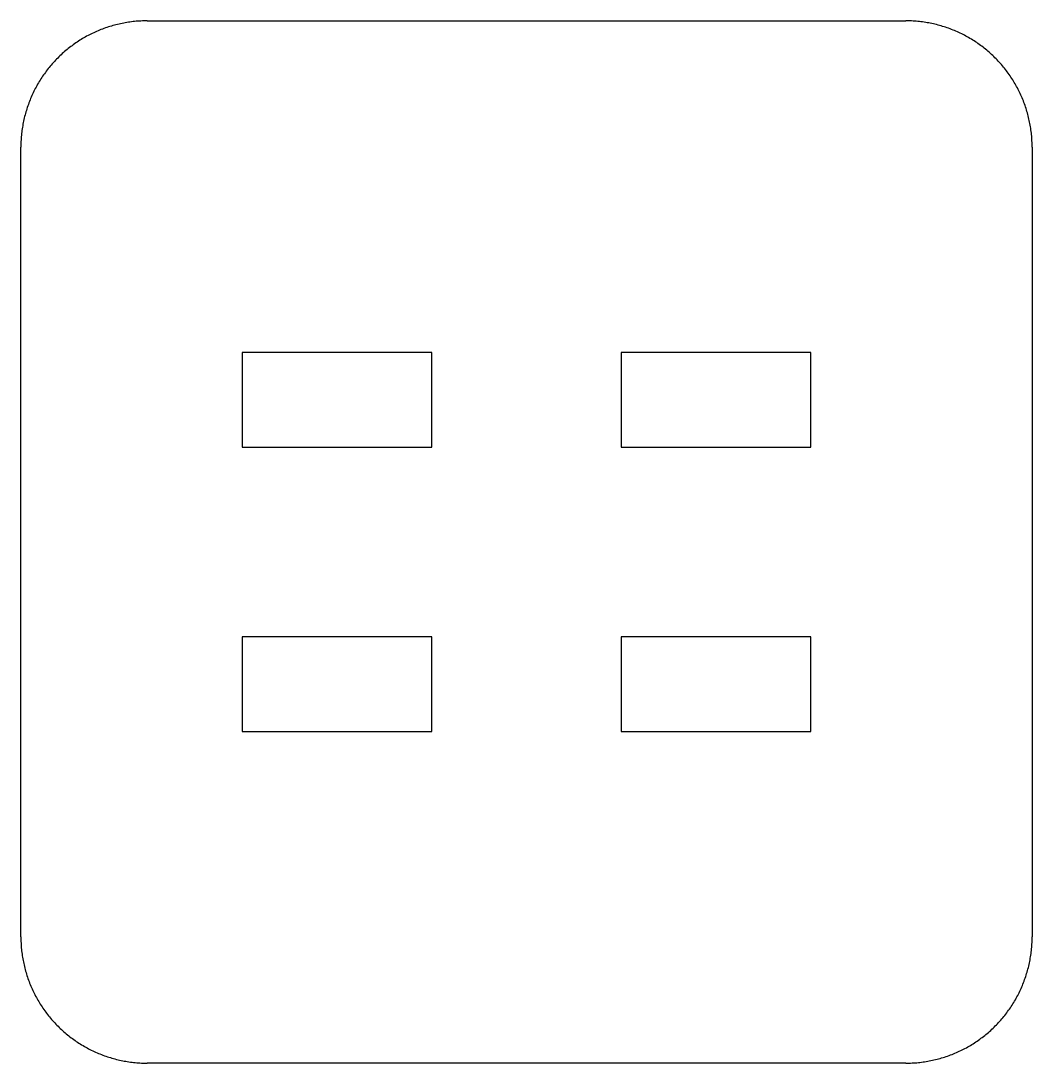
# Model space of a CAD drawing. Extents: x -16 to 16, y -16.5 to 16.5.
import ezdxf

# ---------------------------------------------------------------- set-up
doc = ezdxf.new("R2010")
doc.units = 0
doc.layers.get('0').update_dxf_attribs({"linetype": 'continuous'})

# ---------------------------------------------------------------- blocks, each defined once
blk = doc.blocks.new('BODY010')
at = {"color": 0}
for p, q in [((-12, 16.5), (12, 16.5)), ((-16, -12.5), (-16, 12.5)), ((16, 12.5), (16, -12.5)), ((-9, 6), (-9, 3)), ((-3, 6), (-9, 6)), ((-3, 3), (-3, 6)), ((3, 6), (3, 3)), ((9, 6), (3, 6)), ((9, 3), (9, 6)), ((-9, 3), (-3, 3)), ((3, 3), (9, 3)), ((-9, -3), (-9, -6)), ((-3, -3), (-9, -3)), ((-3, -6), (-3, -3)), ((3, -3), (3, -6)), ((9, -3), (3, -3)), ((9, -6), (9, -3)), ((-9, -6), (-3, -6)), ((3, -6), (9, -6)), ((12, -16.5), (-12, -16.5))]:
    blk.add_line(p, q, dxfattribs=at)
for points in [[(-12, 16.5), (-12.05, 16.5), (-12.1, 16.499), (-12.15, 16.497), (-12.2, 16.495), (-12.25, 16.492), (-12.3, 16.489), (-12.35, 16.485), (-12.399, 16.48), (-12.449, 16.475), (-12.499, 16.469), (-12.548, 16.462), (-12.598, 16.455), (-12.647, 16.447), (-12.696, 16.439), (-12.746, 16.43), (-12.795, 16.42), (-12.844, 16.41), (-12.892, 16.399), (-12.941, 16.388), (-12.99, 16.376), (-13.038, 16.363), (-13.086, 16.35), (-13.134, 16.336), (-13.182, 16.321), (-13.23, 16.306), (-13.277, 16.291), (-13.325, 16.274), (-13.372, 16.257), (-13.418, 16.24), (-13.465, 16.222), (-13.511, 16.203), (-13.558, 16.184), (-13.604, 16.164), (-13.649, 16.144), (-13.695, 16.123), (-13.74, 16.102), (-13.785, 16.08), (-13.829, 16.057), (-13.874, 16.034), (-13.918, 16.01), (-13.961, 15.986), (-14.005, 15.961), (-14.048, 15.936), (-14.091, 15.91), (-14.133, 15.884), (-14.175, 15.857), (-14.217, 15.829), (-14.259, 15.801), (-14.3, 15.773), (-14.34, 15.744), (-14.381, 15.714), (-14.421, 15.684), (-14.46, 15.654), (-14.5, 15.623), (-14.538, 15.591), (-14.577, 15.559), (-14.615, 15.527), (-14.653, 15.494), (-14.69, 15.461), (-14.727, 15.427), (-14.763, 15.392), (-14.799, 15.358), (-14.834, 15.322), (-14.869, 15.287), (-14.904, 15.251), (-14.938, 15.214), (-14.972, 15.177), (-15.005, 15.14), (-15.038, 15.102), (-15.07, 15.064), (-15.102, 15.025), (-15.133, 14.986), (-15.164, 14.947), (-15.194, 14.907), (-15.224, 14.867), (-15.254, 14.827), (-15.282, 14.786), (-15.311, 14.745), (-15.339, 14.703), (-15.366, 14.661), (-15.393, 14.619), (-15.419, 14.576), (-15.445, 14.533), (-15.47, 14.49), (-15.494, 14.447), (-15.518, 14.403), (-15.542, 14.359), (-15.565, 14.314), (-15.587, 14.27), (-15.609, 14.225), (-15.63, 14.179), (-15.651, 14.134), (-15.671, 14.088), (-15.691, 14.042), (-15.71, 13.996), (-15.728, 13.949), (-15.746, 13.903), (-15.763, 13.856), (-15.78, 13.809), (-15.796, 13.761), (-15.811, 13.714), (-15.826, 13.666), (-15.841, 13.618), (-15.854, 13.57), (-15.867, 13.522), (-15.88, 13.473), (-15.892, 13.425), (-15.903, 13.376), (-15.914, 13.327), (-15.924, 13.278), (-15.933, 13.229), (-15.942, 13.18), (-15.95, 13.131), (-15.958, 13.081), (-15.965, 13.032), (-15.971, 12.982), (-15.977, 12.932), (-15.982, 12.883), (-15.986, 12.833), (-15.99, 12.783), (-15.993, 12.733), (-15.996, 12.683), (-15.998, 12.633), (-15.999, 12.583), (-16, 12.533), (-16, 12.5)], [(16, 12.5), (16, 12.55), (15.999, 12.6), (15.997, 12.65), (15.995, 12.7), (15.992, 12.75), (15.989, 12.8), (15.985, 12.85), (15.98, 12.899), (15.975, 12.949), (15.969, 12.999), (15.962, 13.048), (15.955, 13.098), (15.947, 13.147), (15.939, 13.196), (15.93, 13.246), (15.92, 13.295), (15.91, 13.344), (15.899, 13.392), (15.888, 13.441), (15.876, 13.49), (15.863, 13.538), (15.85, 13.586), (15.836, 13.634), (15.821, 13.682), (15.806, 13.73), (15.791, 13.777), (15.774, 13.825), (15.757, 13.872), (15.74, 13.918), (15.722, 13.965), (15.703, 14.011), (15.684, 14.058), (15.664, 14.104), (15.644, 14.149), (15.623, 14.195), (15.602, 14.24), (15.58, 14.285), (15.557, 14.329), (15.534, 14.374), (15.51, 14.418), (15.486, 14.461), (15.461, 14.505), (15.436, 14.548), (15.41, 14.591), (15.384, 14.633), (15.357, 14.675), (15.329, 14.717), (15.301, 14.759), (15.273, 14.8), (15.244, 14.84), (15.214, 14.881), (15.184, 14.921), (15.154, 14.96), (15.123, 15), (15.091, 15.038), (15.059, 15.077), (15.027, 15.115), (14.994, 15.153), (14.961, 15.19), (14.927, 15.227), (14.892, 15.263), (14.858, 15.299), (14.822, 15.334), (14.787, 15.369), (14.751, 15.404), (14.714, 15.438), (14.677, 15.472), (14.64, 15.505), (14.602, 15.538), (14.564, 15.57), (14.525, 15.602), (14.486, 15.633), (14.447, 15.664), (14.407, 15.694), (14.367, 15.724), (14.327, 15.754), (14.286, 15.782), (14.245, 15.811), (14.203, 15.839), (14.161, 15.866), (14.119, 15.893), (14.076, 15.919), (14.033, 15.945), (13.99, 15.97), (13.947, 15.994), (13.903, 16.018), (13.859, 16.042), (13.814, 16.065), (13.77, 16.087), (13.725, 16.109), (13.679, 16.13), (13.634, 16.151), (13.588, 16.171), (13.542, 16.191), (13.496, 16.21), (13.449, 16.228), (13.403, 16.246), (13.356, 16.263), (13.309, 16.28), (13.261, 16.296), (13.214, 16.311), (13.166, 16.326), (13.118, 16.341), (13.07, 16.354), (13.022, 16.367), (12.973, 16.38), (12.925, 16.392), (12.876, 16.403), (12.827, 16.414), (12.778, 16.424), (12.729, 16.433), (12.68, 16.442), (12.631, 16.45), (12.581, 16.458), (12.532, 16.465), (12.482, 16.471), (12.432, 16.477), (12.383, 16.482), (12.333, 16.486), (12.283, 16.49), (12.233, 16.493), (12.183, 16.496), (12.133, 16.498), (12.083, 16.499), (12.033, 16.5), (12, 16.5)], [(-16, -12.5), (-16, -12.55), (-15.999, -12.6), (-15.997, -12.65), (-15.995, -12.7), (-15.992, -12.75), (-15.989, -12.8), (-15.985, -12.85), (-15.98, -12.899), (-15.975, -12.949), (-15.969, -12.999), (-15.962, -13.048), (-15.955, -13.098), (-15.947, -13.147), (-15.939, -13.196), (-15.93, -13.246), (-15.92, -13.295), (-15.91, -13.344), (-15.899, -13.392), (-15.888, -13.441), (-15.876, -13.49), (-15.863, -13.538), (-15.85, -13.586), (-15.836, -13.634), (-15.821, -13.682), (-15.806, -13.73), (-15.791, -13.777), (-15.774, -13.825), (-15.757, -13.872), (-15.74, -13.918), (-15.722, -13.965), (-15.703, -14.011), (-15.684, -14.058), (-15.664, -14.104), (-15.644, -14.149), (-15.623, -14.195), (-15.602, -14.24), (-15.58, -14.285), (-15.557, -14.329), (-15.534, -14.374), (-15.51, -14.418), (-15.486, -14.461), (-15.461, -14.505), (-15.436, -14.548), (-15.41, -14.591), (-15.384, -14.633), (-15.357, -14.675), (-15.329, -14.717), (-15.301, -14.759), (-15.273, -14.8), (-15.244, -14.84), (-15.214, -14.881), (-15.184, -14.921), (-15.154, -14.96), (-15.123, -15), (-15.091, -15.038), (-15.059, -15.077), (-15.027, -15.115), (-14.994, -15.153), (-14.961, -15.19), (-14.927, -15.227), (-14.892, -15.263), (-14.858, -15.299), (-14.822, -15.334), (-14.787, -15.369), (-14.751, -15.404), (-14.714, -15.438), (-14.677, -15.472), (-14.64, -15.505), (-14.602, -15.538), (-14.564, -15.57), (-14.525, -15.602), (-14.486, -15.633), (-14.447, -15.664), (-14.407, -15.694), (-14.367, -15.724), (-14.327, -15.754), (-14.286, -15.782), (-14.245, -15.811), (-14.203, -15.839), (-14.161, -15.866), (-14.119, -15.893), (-14.076, -15.919), (-14.033, -15.945), (-13.99, -15.97), (-13.947, -15.994), (-13.903, -16.018), (-13.859, -16.042), (-13.814, -16.065), (-13.77, -16.087), (-13.725, -16.109), (-13.679, -16.13), (-13.634, -16.151), (-13.588, -16.171), (-13.542, -16.191), (-13.496, -16.21), (-13.449, -16.228), (-13.403, -16.246), (-13.356, -16.263), (-13.309, -16.28), (-13.261, -16.296), (-13.214, -16.311), (-13.166, -16.326), (-13.118, -16.341), (-13.07, -16.354), (-13.022, -16.367), (-12.973, -16.38), (-12.925, -16.392), (-12.876, -16.403), (-12.827, -16.414), (-12.778, -16.424), (-12.729, -16.433), (-12.68, -16.442), (-12.631, -16.45), (-12.581, -16.458), (-12.532, -16.465), (-12.482, -16.471), (-12.432, -16.477), (-12.383, -16.482), (-12.333, -16.486), (-12.283, -16.49), (-12.233, -16.493), (-12.183, -16.496), (-12.133, -16.498), (-12.083, -16.499), (-12.033, -16.5), (-12, -16.5)], [(12, -16.5), (12.05, -16.5), (12.1, -16.499), (12.15, -16.497), (12.2, -16.495), (12.25, -16.492), (12.3, -16.489), (12.35, -16.485), (12.399, -16.48), (12.449, -16.475), (12.499, -16.469), (12.548, -16.462), (12.598, -16.455), (12.647, -16.447), (12.696, -16.439), (12.746, -16.43), (12.795, -16.42), (12.844, -16.41), (12.892, -16.399), (12.941, -16.388), (12.99, -16.376), (13.038, -16.363), (13.086, -16.35), (13.134, -16.336), (13.182, -16.321), (13.23, -16.306), (13.277, -16.291), (13.325, -16.274), (13.372, -16.257), (13.418, -16.24), (13.465, -16.222), (13.512, -16.203), (13.558, -16.184), (13.604, -16.164), (13.649, -16.144), (13.695, -16.123), (13.74, -16.102), (13.785, -16.08), (13.829, -16.057), (13.874, -16.034), (13.918, -16.01), (13.961, -15.986), (14.005, -15.961), (14.048, -15.936), (14.091, -15.91), (14.133, -15.884), (14.175, -15.857), (14.217, -15.829), (14.259, -15.801), (14.3, -15.773), (14.34, -15.744), (14.381, -15.714), (14.421, -15.684), (14.46, -15.654), (14.5, -15.623), (14.538, -15.591), (14.577, -15.559), (14.615, -15.527), (14.653, -15.494), (14.69, -15.461), (14.727, -15.427), (14.763, -15.392), (14.799, -15.358), (14.834, -15.322), (14.869, -15.287), (14.904, -15.251), (14.938, -15.214), (14.972, -15.177), (15.005, -15.14), (15.038, -15.102), (15.07, -15.064), (15.102, -15.025), (15.133, -14.986), (15.164, -14.947), (15.194, -14.907), (15.224, -14.867), (15.254, -14.827), (15.282, -14.786), (15.311, -14.745), (15.339, -14.703), (15.366, -14.661), (15.393, -14.619), (15.419, -14.576), (15.445, -14.533), (15.47, -14.49), (15.494, -14.447), (15.518, -14.403), (15.542, -14.359), (15.565, -14.314), (15.587, -14.27), (15.609, -14.225), (15.63, -14.179), (15.651, -14.134), (15.671, -14.088), (15.691, -14.042), (15.71, -13.996), (15.728, -13.949), (15.746, -13.903), (15.763, -13.856), (15.78, -13.809), (15.796, -13.761), (15.811, -13.714), (15.826, -13.666), (15.841, -13.618), (15.854, -13.57), (15.867, -13.522), (15.88, -13.473), (15.892, -13.425), (15.903, -13.376), (15.914, -13.327), (15.924, -13.278), (15.933, -13.229), (15.942, -13.18), (15.95, -13.131), (15.958, -13.081), (15.965, -13.032), (15.971, -12.982), (15.977, -12.932), (15.982, -12.883), (15.986, -12.833), (15.99, -12.783), (15.993, -12.733), (15.996, -12.683), (15.998, -12.633), (15.999, -12.583), (16, -12.533), (16, -12.5)]]:
    blk.add_lwpolyline(points, dxfattribs=at)

msp = doc.modelspace()

# ---------------------------------------------------------------- block references
at = {"color": 0}
msp.add_blockref('BODY010', (0, 0), dxfattribs=at)

doc.saveas('drawing.dxf')
